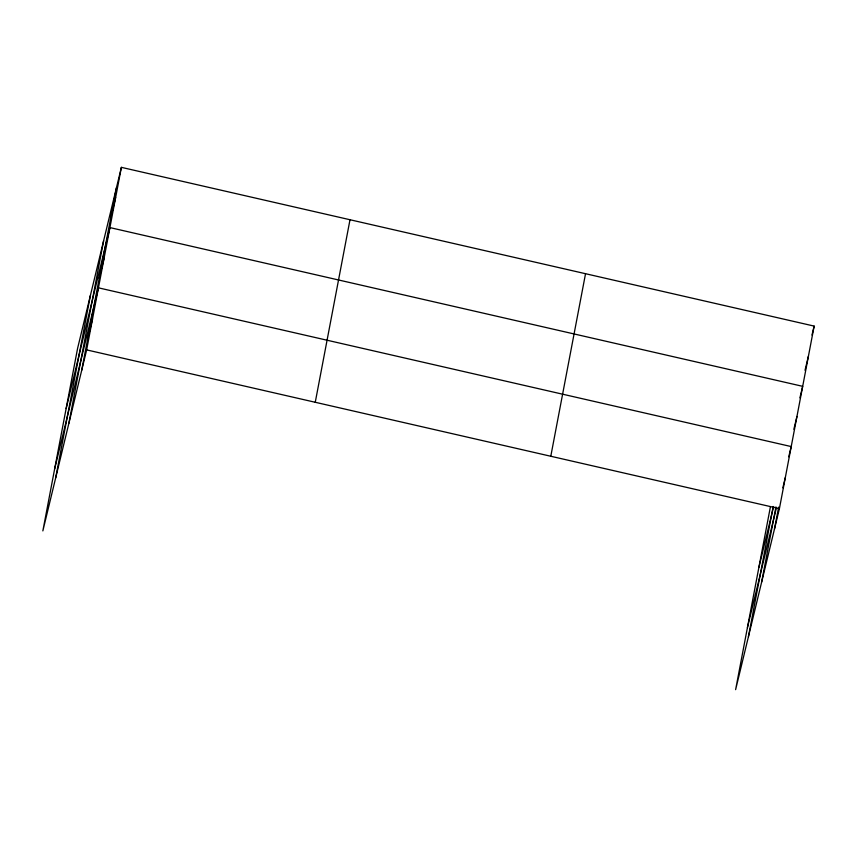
<?xml version="1.0" encoding="UTF-8"?>
<svg xmlns="http://www.w3.org/2000/svg" width="857" height="857" viewBox="0 0 857 857"><rect width="100%" height="100%" fill="white"/><g stroke="black" fill="none" stroke-linecap="round" stroke-linejoin="round"><path stroke-width="1.29" d="M55.662 477.927L90.414 295.386M68.871 423.337L103.611 240.796M81.694 370.363L116.434 187.822M121.383 167.351L77.591 348.36L42.85 530.901L86.643 349.892L121.383 167.351L814.15 326.099L779.409 508.64L735.617 689.649L770.357 507.108M315.258 402.276L349.999 219.735M550.794 456.256L585.535 273.715M748.429 636.665L773.207 506.508M761.637 582.085L775.939 506.926M774.46 529.112L778.638 507.13M110.703 217.946L115.652 197.474M66.128 408.596L109.921 227.587L802.688 386.336L799.902 397.852M99.23 278.182L104.19 257.711M54.666 468.843L98.448 287.834L791.215 446.572L788.74 456.813M87.596 339.329L92.545 318.858M811.986 335.055L814.15 326.099M805.012 370.288L808.419 356.212M758.895 567.345L773.592 506.573M793.861 429.25L796.956 416.459M747.433 627.581L776.26 508.394M782.837 487.837L785.312 477.606M86.643 349.892L779.409 508.64"/></g></svg>
